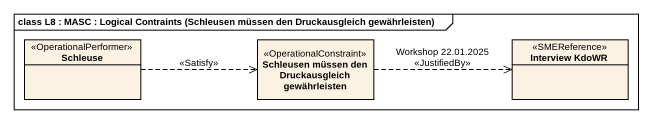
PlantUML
@startuml
mainframe class L8 : MASC : Logical Contraints (Schleusen müssen den Druckausgleich gewährleisten)
hide circle
hide empty members
class Schleuse <<OperationalPerformer>>
class "Schleusen müssen den Druckausgleich gewährleisten" as Schleusen_müssen_den <<OperationalConstraint>>
class "Interview KdoWR" as Interview_KdoWR <<SMEReference>>
Schleuse .right.> Schleusen_müssen_den : <<Satisfy>>
Schleusen_müssen_den .right.> Interview_KdoWR : Workshop 22.01.2025\n<<JustifiedBy>>
@enduml
